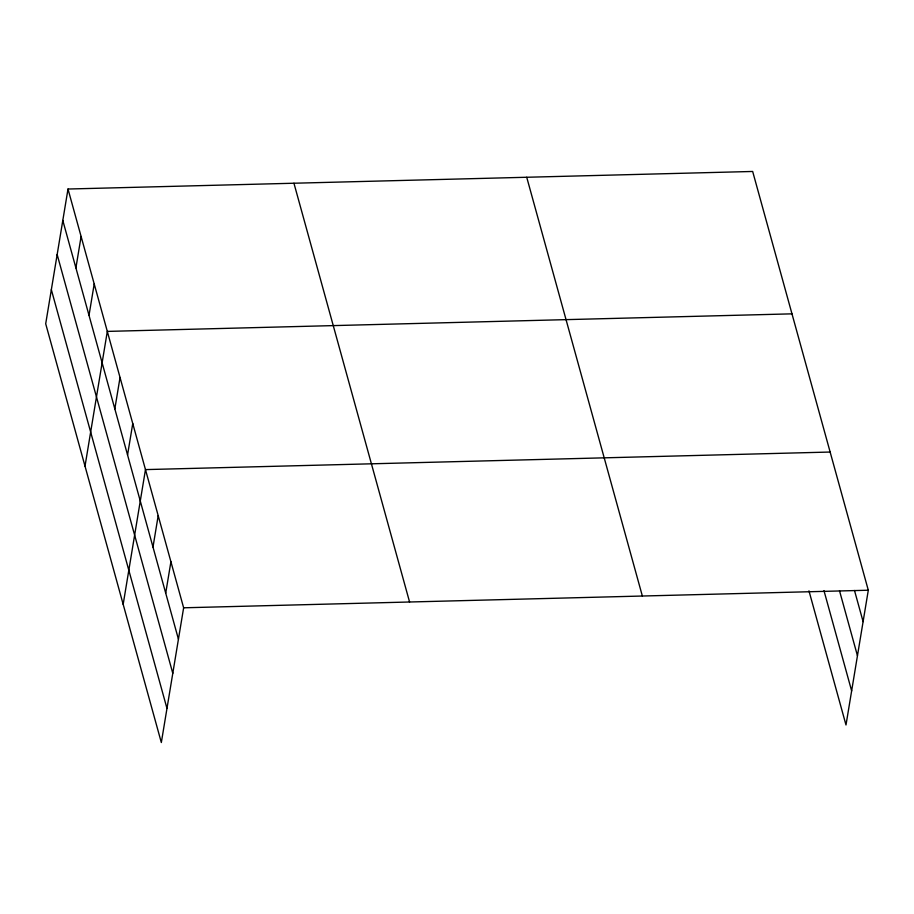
<?xml version="1.0" encoding="UTF-8"?>
<svg xmlns="http://www.w3.org/2000/svg" width="914" height="914" viewBox="0 0 914 914"><rect width="100%" height="100%" fill="white"/><g stroke="black" fill="none" stroke-linecap="round" stroke-linejoin="round"><path stroke-width="1.37" d="M68.002 189.027L45.7 323.773L161.332 742.534L183.634 607.799L68.002 189.027L752.668 171.466L868.3 590.227L845.998 724.973L808.959 590.844M75.908 267.905L81.106 236.486M89.012 315.364L94.211 283.946M85.013 466.151L107.315 331.405L791.981 313.845M114.833 408.889L120.042 377.471M127.56 454.955L132.758 423.536M123.173 604.348L145.475 469.602L830.141 452.042M152.992 547.086L158.191 515.667M165.708 593.152L170.918 561.733M183.634 607.799L868.3 590.227M854.499 590.49L863.102 621.646M839.498 590.718L857.458 655.749M823.96 590.615L851.642 690.87M526.727 177.259L642.359 596.031M293.942 183.234L409.575 601.995M62.803 220.445L178.436 639.217M57.159 254.549L172.792 673.31M51.344 289.669L166.976 708.441"/></g></svg>
